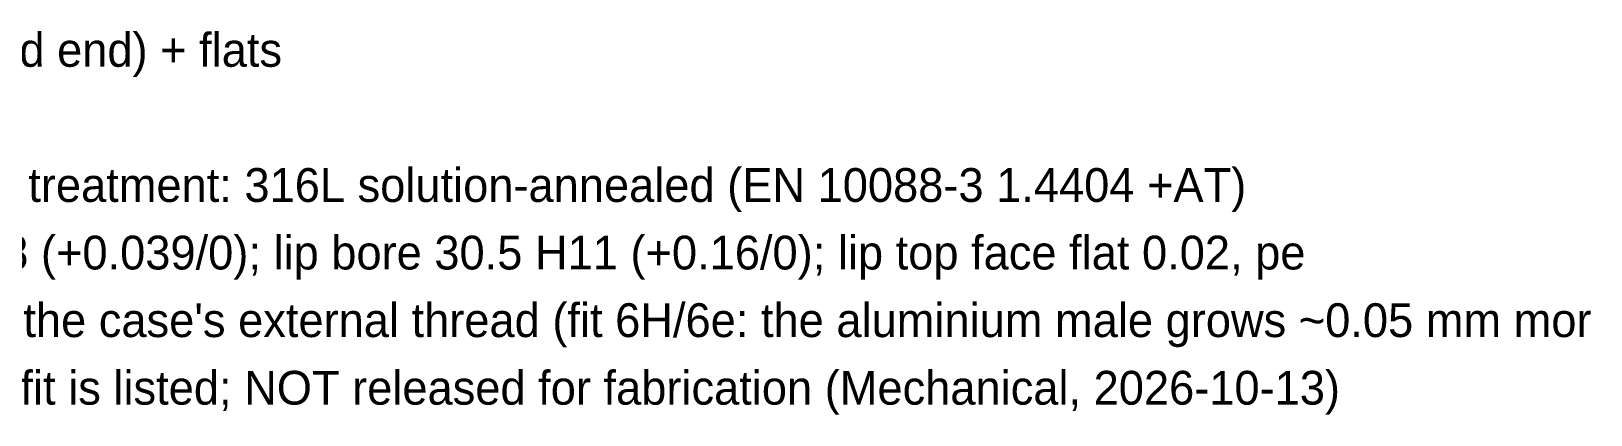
# Model space of a CAD drawing. Header units: millimetres. Extents: x 0 to 273, y -45 to 263.
# Drawn here: x 181.2 to 273.5, y -44.6 to -21.9 of the extents above; entities that cross this region are included whole.
import ezdxf

# ---------------------------------------------------------------- set-up
doc = ezdxf.new("R2010")
doc.units = ezdxf.units.MM

msp = doc.modelspace()

# ---------------------------------------------------------------- texts
for s, p in [('Material: Inconel 718 (UNS N07718, AMS 5662 solution + AMS 5663 aged bar): TC-03 seat-insert alternative   Process: CNC lathe (bore from the forward end) + flats', (0, -24)), ('Datum: socket face A (thread top), axis B   Finish: 316L: glass-bead or as turned, passivate ASTM A967; Ti-6Al-4V: anti-gall coating on the thread   Heat treatment: 316L solution-annealed (EN 10088-3 1.4404 +AT)', (0, -32)), ('Fits / features: M63x1.5-6H (mating 6e on TC-01); gland bore 61.0 H8, groove 66.50 H9 x 4.85, Ra 0.8; post-chamber bore 61.06 H8; insert bore 50.0 H8 (+0.039/0); lip bore 30.5 H11 (+0.16/0); lip top face flat 0.02, pe', (0, -36)), ("Notes: v3.2 (lead relay 2026-10-12, soak-back / post-chamber wall): one piece from the thread top to the aft face, length 104.6 mm. M63x1.5-6H x 14 on the case's external thread (fit 6H/6e: the aluminium male grows ~0.05 mm mor", (0, -40)), ('ARGOS engine CAD v3.5 - DESIGN-MODEL DRAWING generated from the solid; dimensions from the model; general tolerances ISO 2768-m unless a fit is listed; NOT released for fabrication (Mechanical, 2026-10-13)', (0, -44))]:
    msp.add_text(s, height=2).set_placement(p)

doc.saveas('drawing.dxf')
